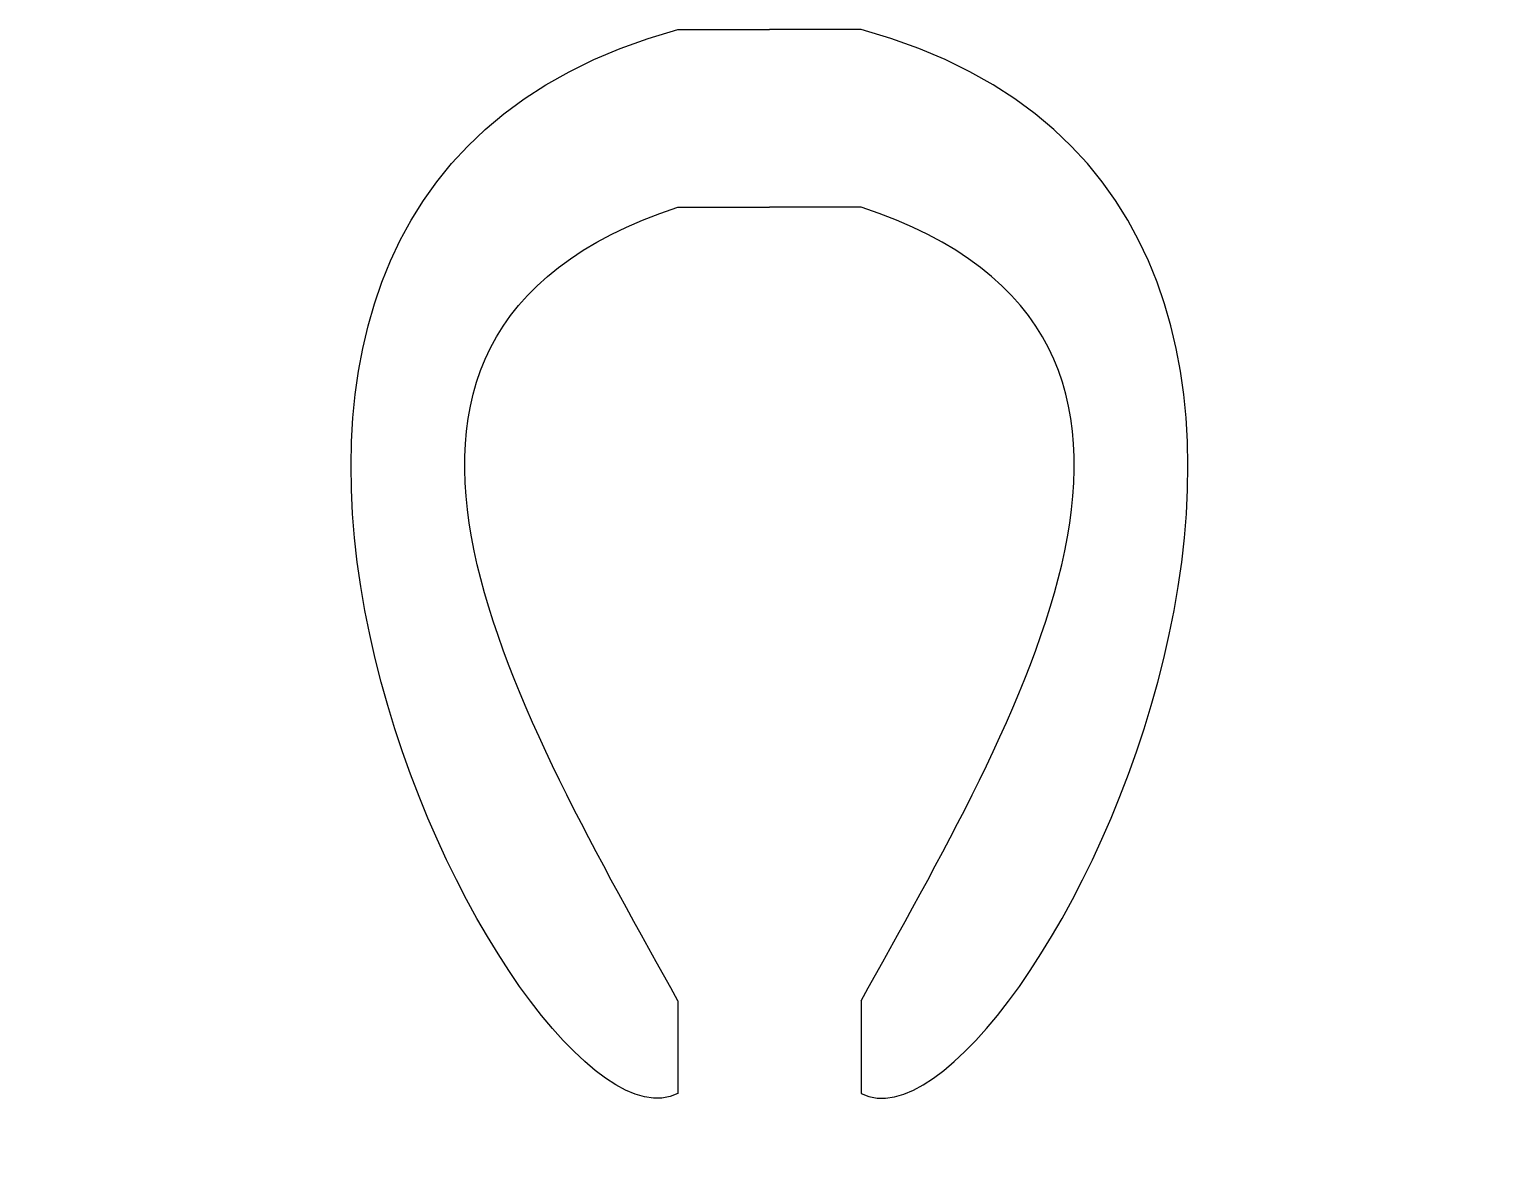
# Model space of a CAD drawing. Extents: x -40 to 39.9, y -48.7 to 13.1.
import ezdxf

# ---------------------------------------------------------------- set-up
doc = ezdxf.new("R2010")
doc.units = 0
doc.header["$MEASUREMENT"] = 0
doc.layers.add('MODELSKETCH_VISIBLE', color=7, linetype='CONTINUOUS')

msp = doc.modelspace()

# ---------------------------------------------------------------- linework, layer by layer
at = {"layer": 'MODELSKETCH_VISIBLE'}
for p, q in [((-4.988, 13.14), (-0.036, 13.14)), ((4.916, 13.14), (-0.036, 13.14)), ((-4.988, 3.559), (-0.036, 3.559)), ((4.916, 3.559), (-0.036, 3.559)), ((-4.988, -39.286), (-4.988, -44.286)), ((4.916, -39.286), (4.916, -44.286))]:
    msp.add_line(p, q, dxfattribs=at)
for points in [[(-4.988, -44.286), (-13.551, -48.655), (-39.964, 3.559), (-4.988, 13.14)], [(4.916, -44.286), (13.479, -48.655), (39.892, 3.559), (4.916, 13.14)], [(-4.988, -39.286), (-13.01, -24.597), (-26.255, -3.469), (-4.988, 3.559)], [(4.916, -39.286), (12.938, -24.597), (26.184, -3.469), (4.916, 3.559)]]:
    msp.add_open_spline(points, degree=3, dxfattribs=at)

doc.saveas('drawing.dxf')
